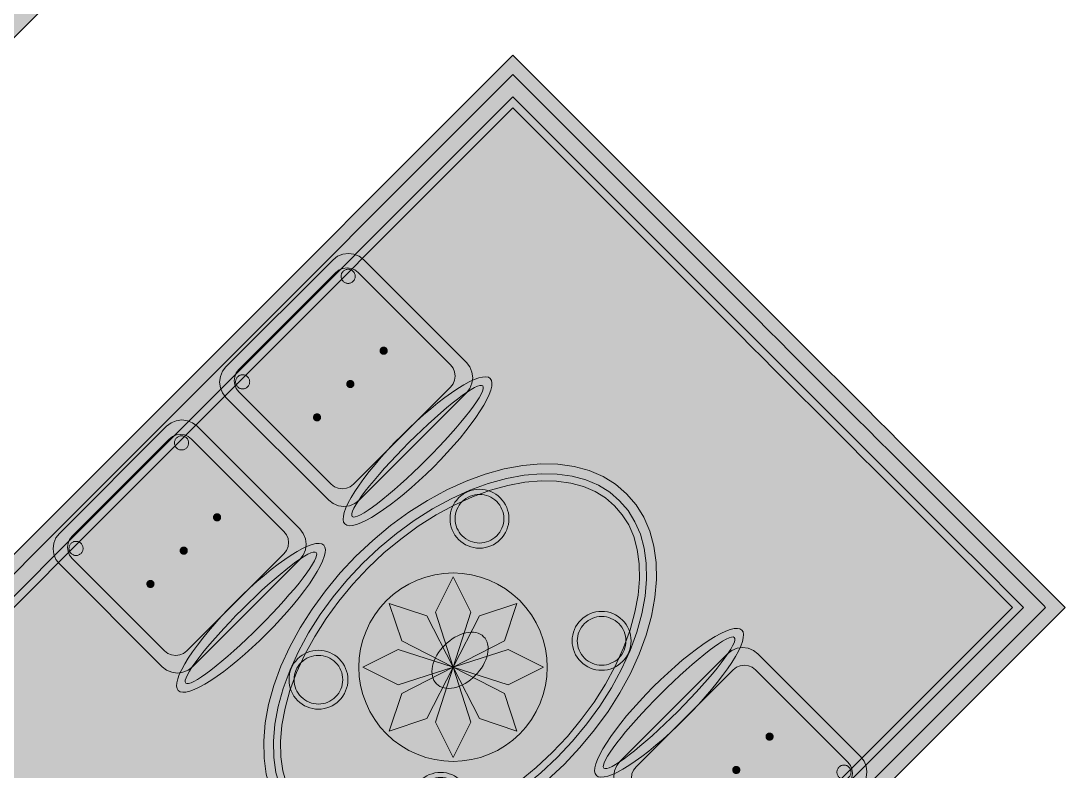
# Model space of a CAD drawing. Header units: metres. Extents: x 2172.2 to 2210.6, y 415.3 to 458.1.
# Drawn here: x 2186.73 to 2189.39, y 446.063 to 447.974 of the extents above; entities that cross this region are included whole.
import ezdxf

# ---------------------------------------------------------------- set-up
doc = ezdxf.new("R2010")
doc.units = ezdxf.units.M
for name, color, linetype, lineweight in [('NC_N1_CHAIRS', 7, 'CONTINUOUS', 13), ('NC_N1_FLOOR_DECOR', 32, 'CONTINUOUS', 13), ('NC_N1_TABLES', 7, 'CONTINUOUS', 13)]:
    doc.layers.add(name, color=color, linetype=linetype, lineweight=lineweight)

# ---------------------------------------------------------------- blocks, each defined once
blk = doc.blocks.new('NC_N1_MIXED_FLOOR_BAY_03')
at = {"true_color": 0xeff0ee}
h = blk.add_hatch(color=256, dxfattribs=at)
h.dxf.hatch_style = 1
h.paths.add_polyline_path([(-1.9953, 13.8657), (-1.9868, 13.8572), (-1.9573, 13.8277), (-1.9489, 13.8192), (-1.8842, 13.7545), (-1.8398, 13.7102), (-1.8272, 13.6976), (-1.7829, 13.6533), (-1.631, 13.5014), (-1.5866, 13.457), (-1.574, 13.4444), (-1.5297, 13.4001), (-1.3778, 13.2482), (-1.3335, 13.2039), (-1.3209, 13.1913), (-1.2765, 13.1469), (-1.1246, 12.995), (-1.0803, 12.9507), (-1.0677, 12.9381), (-1.0234, 12.8938), (-0.8715, 12.7419), (-0.8271, 12.6975), (-0.8145, 12.6849), (-0.7702, 12.6406), (-0.6774, 12.5478), (-0.6689, 12.5393), (-0.6394, 12.5098), (-0.631, 12.5013), (-0.6099, 12.4802), (-2.3211, 10.769), (-3.7276, 12.1756), (-2.0164, 13.8868)])
at = {"color": 0, "linetype": 'CONTINUOUS', "lineweight": -2, "true_color": 0xa5b2b8}
blk.add_lwpolyline([(-3.7276, 12.1756), (-2.0164, 13.8868), (-1.9953, 13.8657), (-1.9868, 13.8572), (-1.9573, 13.8277), (-1.9489, 13.8192), (-1.8842, 13.7545), (-1.8398, 13.7102), (-1.8272, 13.6976), (-1.7829, 13.6533), (-1.631, 13.5014), (-1.5866, 13.457), (-1.574, 13.4444), (-1.5297, 13.4001), (-1.3778, 13.2482), (-1.3335, 13.2039), (-1.3209, 13.1913), (-1.2765, 13.1469), (-1.1246, 12.995), (-1.0803, 12.9507), (-1.0677, 12.9381), (-1.0234, 12.8938), (-0.8715, 12.7419), (-0.8271, 12.6975), (-0.8145, 12.6849), (-0.7702, 12.6406), (-0.6774, 12.5478), (-0.6689, 12.5393), (-0.6394, 12.5098), (-0.631, 12.5013), (-0.6099, 12.4802), (-2.3211, 10.769)], dxfattribs=at)
at = {"color": 0, "linetype": 'CONTINUOUS', "lineweight": -2, "true_color": 0xa38246}
blk.add_lwpolyline([(-3.6781, 12.1756), (-2.0164, 13.8373), (-2.0116, 13.8325), (-1.982, 13.8029), (-1.9736, 13.7945), (-1.6557, 13.4766), (-1.6114, 13.4323), (-1.5988, 13.4197), (-1.5545, 13.3754), (-1.4026, 13.2235), (-1.3582, 13.1791), (-1.3456, 13.1665), (-1.3013, 13.1222), (-1.1494, 12.9703), (-1.1051, 12.9259), (-1.0925, 12.9133), (-1.0481, 12.869), (-0.8962, 12.7171), (-0.8519, 12.6728), (-0.795, 12.6158), (-0.7021, 12.523), (-0.6937, 12.5146), (-0.6641, 12.485), (-0.6594, 12.4802), (-2.3211, 10.8185)], dxfattribs=at)
at = {"color": 0, "linetype": 'CONTINUOUS', "lineweight": -2, "true_color": 0x778fa0}
for points in [[(-2.0164, 13.7807), (-2.0103, 13.7746), (-2.0019, 13.7662), (-1.684, 13.4483), (-1.6397, 13.404), (-1.6271, 13.3914), (-1.5827, 13.3471), (-1.4308, 13.1952), (-1.3865, 13.1508), (-1.3739, 13.1382), (-1.3296, 13.0939), (-1.1777, 12.942), (-1.1333, 12.8977), (-1.1207, 12.8851), (-1.0764, 12.8407), (-0.9245, 12.6888), (-0.8802, 12.6445), (-0.8232, 12.5876), (-0.7304, 12.4947), (-0.722, 12.4863), (-0.7159, 12.4802), (-2.3211, 10.8751), (-3.6215, 12.1756)], [(-2.1687, 12.3279), (-2.2137, 12.4679), (-2.1687, 12.5579), (-2.1237, 12.4679)], [(-2.1687, 12.3279), (-2.2995, 12.3951), (-2.3313, 12.4905), (-2.2359, 12.4587)], [(-2.1687, 12.3279), (-2.1015, 12.4587), (-2.0061, 12.4905), (-2.0379, 12.3951)], [(-2.1687, 12.3279), (-2.3087, 12.2829), (-2.3987, 12.3279), (-2.3087, 12.3729)], [(-2.1687, 12.3279), (-2.0287, 12.3729), (-1.9387, 12.3279), (-2.0287, 12.2829)], [(-2.1687, 12.3279), (-2.2359, 12.1971), (-2.3313, 12.1653), (-2.2995, 12.2607)], [(-2.1687, 12.3279), (-2.1237, 12.1879), (-2.1687, 12.0979), (-2.2137, 12.1879)], [(-2.1687, 12.3279), (-2.0379, 12.2607), (-2.0061, 12.1653), (-2.1015, 12.1971)]]:
    blk.add_lwpolyline(points, close=True, dxfattribs=at)
at = {"color": 0, "linetype": 'CONTINUOUS', "lineweight": -2, "true_color": 0xa38246}
for points in [[(-2.0164, 13.7524), (-2.016, 13.7521), (-1.6982, 13.4342), (-1.6538, 13.3899), (-1.6412, 13.3773), (-1.5969, 13.3329), (-1.445, 13.181), (-1.4007, 13.1367), (-1.3881, 13.1241), (-1.3437, 13.0798), (-1.1918, 12.9279), (-1.1475, 12.8835), (-1.1349, 12.8709), (-1.0905, 12.8266), (-0.9386, 12.6747), (-0.8943, 12.6303), (-0.8374, 12.5734), (-0.7445, 12.4806), (-0.7442, 12.4802), (-2.3211, 10.9034), (-3.5932, 12.1756)], [(-1.9287, 12.3279), (-1.9299, 12.3044), (-1.9333, 12.2811), (-1.939, 12.2582), (-1.947, 12.2361), (-1.9571, 12.2148), (-1.9692, 12.1946), (-1.9832, 12.1756), (-1.999, 12.1582), (-2.0165, 12.1424), (-2.0354, 12.1283), (-2.0556, 12.1162), (-2.0769, 12.1062), (-2.099, 12.0982), (-2.1219, 12.0925), (-2.1452, 12.0891), (-2.1687, 12.0879), (-2.1922, 12.0891), (-2.2155, 12.0925), (-2.2384, 12.0982), (-2.2606, 12.1062), (-2.2818, 12.1162), (-2.302, 12.1283), (-2.321, 12.1424), (-2.3384, 12.1582), (-2.3542, 12.1756), (-2.3683, 12.1946), (-2.3804, 12.2148), (-2.3904, 12.2361), (-2.3984, 12.2582), (-2.4041, 12.2811), (-2.4076, 12.3044), (-2.4087, 12.3279), (-2.4076, 12.3514), (-2.4041, 12.3747), (-2.3984, 12.3976), (-2.3904, 12.4197), (-2.3804, 12.441), (-2.3683, 12.4612), (-2.3542, 12.4802), (-2.3384, 12.4976), (-2.321, 12.5134), (-2.302, 12.5275), (-2.2818, 12.5396), (-2.2606, 12.5496), (-2.2384, 12.5576), (-2.2155, 12.5633), (-2.1922, 12.5667), (-2.1687, 12.5679), (-2.1452, 12.5667), (-2.1219, 12.5633), (-2.099, 12.5576), (-2.0769, 12.5496), (-2.0556, 12.5396), (-2.0354, 12.5275), (-2.0165, 12.5134), (-1.999, 12.4976), (-1.9832, 12.4802), (-1.9692, 12.4612), (-1.9571, 12.441), (-1.947, 12.4197), (-1.939, 12.3976), (-1.9333, 12.3747), (-1.9299, 12.3514)]]:
    blk.add_lwpolyline(points, close=True, dxfattribs=at)
blk = doc.blocks.new('NC_N1_MIXED_FLOOR_BAY_05')
at = {"true_color": 0xeff0ee}
h = blk.add_hatch(color=256, dxfattribs=at)
h.dxf.hatch_style = 1
h.paths.add_polyline_path([(-4.0811, 15.9515), (-4.06, 15.9304), (-4.0516, 15.922), (-4.022, 15.8924), (-4.0136, 15.884), (-3.9738, 15.8442), (-3.9298, 15.8002), (-3.8668, 15.7372), (-3.8228, 15.6932), (-3.7206, 15.591), (-3.6766, 15.547), (-3.6136, 15.484), (-3.5696, 15.44), (-3.4674, 15.3378), (-3.4234, 15.2938), (-3.3604, 15.2308), (-3.3164, 15.1868), (-3.2143, 15.0847), (-3.1703, 15.0406), (-3.1073, 14.9776), (-3.0633, 14.9336), (-2.9611, 14.8315), (-2.9171, 14.7875), (-2.8541, 14.7245), (-2.8101, 14.6805), (-2.7421, 14.6125), (-2.7337, 14.6041), (-2.7041, 14.5745), (-2.6957, 14.5661), (-2.6746, 14.545), (-4.5979, 12.6217), (-6.0044, 14.0282)])
at = {"color": 0, "linetype": 'CONTINUOUS', "lineweight": -2, "true_color": 0xa5b2b8}
blk.add_lwpolyline([(-2.6746, 14.545), (-4.5979, 12.6217)], dxfattribs=at)
blk = doc.blocks.new('NC_N1_DINING_2')
at = {"true_color": 0xf6f5ef}
h = blk.add_hatch(color=256, dxfattribs=at)
h.dxf.hatch_style = 1
h.paths.add_polyline_path([(0.6, 0), (0.5971, 0.0368), (0.5885, 0.0732), (0.5742, 0.1089), (0.5543, 0.1435), (0.5292, 0.1768), (0.4989, 0.2083), (0.4638, 0.2379), (0.4243, 0.2652), (0.3806, 0.2899), (0.3333, 0.3118), (0.2828, 0.3307), (0.2296, 0.3465), (0.1742, 0.3589), (0.1171, 0.3678), (0.0588, 0.3732), (0, 0.375), (-0.0588, 0.3732), (-0.1171, 0.3678), (-0.1742, 0.3589), (-0.2296, 0.3465), (-0.2828, 0.3307), (-0.3333, 0.3118), (-0.3806, 0.2899), (-0.4243, 0.2652), (-0.4638, 0.2379), (-0.4989, 0.2083), (-0.5292, 0.1768), (-0.5543, 0.1435), (-0.5742, 0.1089), (-0.5885, 0.0732), (-0.5971, 0.0368), (-0.6, 0), (-0.5971, -0.0368), (-0.5885, -0.0732), (-0.5742, -0.1089), (-0.5543, -0.1435), (-0.5292, -0.1768), (-0.4989, -0.2083), (-0.4638, -0.2379), (-0.4243, -0.2652), (-0.3806, -0.2899), (-0.3333, -0.3118), (-0.2828, -0.3307), (-0.2296, -0.3465), (-0.1742, -0.3589), (-0.1171, -0.3678), (-0.0588, -0.3732), (0, -0.375), (0.0588, -0.3732), (0.1171, -0.3678), (0.1742, -0.3589), (0.2296, -0.3465), (0.2828, -0.3307), (0.3333, -0.3118), (0.3806, -0.2899), (0.4243, -0.2652), (0.4638, -0.2379), (0.4989, -0.2083), (0.5292, -0.1768), (0.5543, -0.1435), (0.5742, -0.1089), (0.5885, -0.0732), (0.5971, -0.0368)])
at = {"color": 0, "linetype": 'CONTINUOUS', "lineweight": -2, "true_color": 0x2d3540}
blk.add_lwpolyline([(0.6, 0), (0.5971, 0.0368), (0.5885, 0.0732), (0.5742, 0.1089), (0.5543, 0.1435), (0.5292, 0.1768), (0.4989, 0.2083), (0.4638, 0.2379), (0.4243, 0.2652), (0.3806, 0.2899), (0.3333, 0.3118), (0.2828, 0.3307), (0.2296, 0.3465), (0.1742, 0.3589), (0.1171, 0.3678), (0.0588, 0.3732), (0, 0.375), (-0.0588, 0.3732), (-0.1171, 0.3678), (-0.1742, 0.3589), (-0.2296, 0.3465), (-0.2828, 0.3307), (-0.3333, 0.3118), (-0.3806, 0.2899), (-0.4243, 0.2652), (-0.4638, 0.2379), (-0.4989, 0.2083), (-0.5292, 0.1768), (-0.5543, 0.1435), (-0.5742, 0.1089), (-0.5885, 0.0732), (-0.5971, 0.0368), (-0.6, 0), (-0.5971, -0.0368), (-0.5885, -0.0732), (-0.5742, -0.1089), (-0.5543, -0.1435), (-0.5292, -0.1768), (-0.4989, -0.2083), (-0.4638, -0.2379), (-0.4243, -0.2652), (-0.3806, -0.2899), (-0.3333, -0.3118), (-0.2828, -0.3307), (-0.2296, -0.3465), (-0.1742, -0.3589), (-0.1171, -0.3678), (-0.0588, -0.3732), (0, -0.375), (0.0588, -0.3732), (0.1171, -0.3678), (0.1742, -0.3589), (0.2296, -0.3465), (0.2828, -0.3307), (0.3333, -0.3118), (0.3806, -0.2899), (0.4243, -0.2652), (0.4638, -0.2379), (0.4989, -0.2083), (0.5292, -0.1768), (0.5543, -0.1435), (0.5742, -0.1089), (0.5885, -0.0732), (0.5971, -0.0368)], close=True, dxfattribs=at)
at = {"color": 0, "linetype": 'CONTINUOUS', "lineweight": -2, "true_color": 0xa38246}
for points in [[(0.5749, 0), (0.5723, -0.0329), (0.5646, -0.0656), (0.5516, -0.0979), (0.5334, -0.1297), (0.5101, -0.1605), (0.4818, -0.1901), (0.4486, -0.218), (0.411, -0.244), (0.3692, -0.2676), (0.3237, -0.2887), (0.2749, -0.307), (0.2233, -0.3222), (0.1695, -0.3343), (0.114, -0.343), (0.0573, -0.3482), (0, -0.35), (-0.0573, -0.3482), (-0.114, -0.343), (-0.1695, -0.3343), (-0.2233, -0.3222), (-0.2749, -0.307), (-0.3237, -0.2887), (-0.3692, -0.2676), (-0.411, -0.244), (-0.4486, -0.218), (-0.4818, -0.1901), (-0.5101, -0.1605), (-0.5334, -0.1297), (-0.5516, -0.0979), (-0.5646, -0.0656), (-0.5723, -0.0329), (-0.5749, 0), (-0.5723, 0.0329), (-0.5646, 0.0656), (-0.5516, 0.0979), (-0.5334, 0.1297), (-0.5101, 0.1605), (-0.4818, 0.1901), (-0.4486, 0.218), (-0.411, 0.244), (-0.3692, 0.2676), (-0.3237, 0.2887), (-0.2749, 0.307), (-0.2233, 0.3222), (-0.1695, 0.3343), (-0.114, 0.343), (-0.0573, 0.3482), (0, 0.35), (0.0573, 0.3482), (0.114, 0.343), (0.1695, 0.3343), (0.2233, 0.3222), (0.2749, 0.307), (0.3237, 0.2887), (0.3692, 0.2676), (0.411, 0.244), (0.4486, 0.218), (0.4818, 0.1901), (0.5101, 0.1605), (0.5334, 0.1297), (0.5516, 0.0979), (0.5646, 0.0656), (0.5723, 0.0329)], [(0.5569, 0), (0.5545, -0.0301), (0.5474, -0.0601), (0.5354, -0.0901), (0.5184, -0.1198), (0.4964, -0.1488), (0.4694, -0.1769), (0.4377, -0.2037), (0.4014, -0.2287), (0.361, -0.2516), (0.3167, -0.2721), (0.2692, -0.2899), (0.2188, -0.3048), (0.1661, -0.3166), (0.1117, -0.3251), (0.0562, -0.3303), (0, -0.332), (-0.0562, -0.3303), (-0.1117, -0.3251), (-0.1661, -0.3166), (-0.2188, -0.3048), (-0.2692, -0.2899), (-0.3167, -0.2721), (-0.361, -0.2516), (-0.4014, -0.2287), (-0.4377, -0.2037), (-0.4694, -0.1769), (-0.4964, -0.1488), (-0.5184, -0.1198), (-0.5354, -0.0901), (-0.5474, -0.0601), (-0.5545, -0.0301), (-0.5569, 0), (-0.5545, 0.0301), (-0.5474, 0.0601), (-0.5354, 0.0901), (-0.5184, 0.1198), (-0.4964, 0.1488), (-0.4694, 0.1769), (-0.4377, 0.2037), (-0.4014, 0.2287), (-0.361, 0.2516), (-0.3167, 0.2721), (-0.2692, 0.2899), (-0.2188, 0.3048), (-0.1661, 0.3166), (-0.1117, 0.3251), (-0.0562, 0.3303), (0, 0.332), (0.0562, 0.3303), (0.1117, 0.3251), (0.1661, 0.3166), (0.2188, 0.3048), (0.2692, 0.2899), (0.3167, 0.2721), (0.361, 0.2516), (0.4014, 0.2287), (0.4377, 0.2037), (0.4694, 0.1769), (0.4964, 0.1488), (0.5184, 0.1198), (0.5354, 0.0901), (0.5474, 0.0601), (0.5545, 0.0301)], [(-0.228, 0.22), (-0.2283, 0.2139), (-0.2292, 0.2079), (-0.2307, 0.202), (-0.2327, 0.1963), (-0.2353, 0.1908), (-0.2384, 0.1856), (-0.2421, 0.1807), (-0.2462, 0.1762), (-0.2507, 0.1721), (-0.2556, 0.1684), (-0.2608, 0.1653), (-0.2663, 0.1627), (-0.272, 0.1607), (-0.2779, 0.1592), (-0.2839, 0.1583), (-0.29, 0.158), (-0.2961, 0.1583), (-0.3021, 0.1592), (-0.308, 0.1607), (-0.3137, 0.1627), (-0.3192, 0.1653), (-0.3244, 0.1684), (-0.3293, 0.1721), (-0.3338, 0.1762), (-0.3379, 0.1807), (-0.3416, 0.1856), (-0.3447, 0.1908), (-0.3473, 0.1963), (-0.3493, 0.202), (-0.3508, 0.2079), (-0.3517, 0.2139), (-0.352, 0.22), (-0.3517, 0.2261), (-0.3508, 0.2321), (-0.3493, 0.238), (-0.3473, 0.2437), (-0.3447, 0.2492), (-0.3416, 0.2544), (-0.3379, 0.2593), (-0.3338, 0.2638), (-0.3293, 0.2679), (-0.3244, 0.2716), (-0.3192, 0.2747), (-0.3137, 0.2773), (-0.308, 0.2793), (-0.3021, 0.2808), (-0.2961, 0.2817), (-0.29, 0.282), (-0.2839, 0.2817), (-0.2779, 0.2808), (-0.272, 0.2793), (-0.2663, 0.2773), (-0.2608, 0.2747), (-0.2556, 0.2716), (-0.2507, 0.2679), (-0.2462, 0.2638), (-0.2421, 0.2593), (-0.2384, 0.2544), (-0.2353, 0.2492), (-0.2327, 0.2437), (-0.2307, 0.238), (-0.2292, 0.2321), (-0.2283, 0.2261)], [(0.352, 0.22), (0.3517, 0.2139), (0.3508, 0.2079), (0.3493, 0.202), (0.3473, 0.1963), (0.3447, 0.1908), (0.3416, 0.1856), (0.3379, 0.1807), (0.3338, 0.1762), (0.3293, 0.1721), (0.3244, 0.1684), (0.3192, 0.1653), (0.3137, 0.1627), (0.308, 0.1607), (0.3021, 0.1592), (0.2961, 0.1583), (0.29, 0.158), (0.2839, 0.1583), (0.2779, 0.1592), (0.272, 0.1607), (0.2663, 0.1627), (0.2608, 0.1653), (0.2556, 0.1684), (0.2507, 0.1721), (0.2462, 0.1762), (0.2421, 0.1807), (0.2384, 0.1856), (0.2353, 0.1908), (0.2327, 0.1963), (0.2307, 0.202), (0.2292, 0.2079), (0.2283, 0.2139), (0.228, 0.22), (0.2283, 0.2261), (0.2292, 0.2321), (0.2307, 0.238), (0.2327, 0.2437), (0.2353, 0.2492), (0.2384, 0.2544), (0.2421, 0.2593), (0.2462, 0.2638), (0.2507, 0.2679), (0.2556, 0.2716), (0.2608, 0.2747), (0.2663, 0.2773), (0.272, 0.2793), (0.2779, 0.2808), (0.2839, 0.2817), (0.29, 0.282), (0.2961, 0.2817), (0.3021, 0.2808), (0.308, 0.2793), (0.3137, 0.2773), (0.3192, 0.2747), (0.3244, 0.2716), (0.3293, 0.2679), (0.3338, 0.2638), (0.3379, 0.2593), (0.3416, 0.2544), (0.3447, 0.2492), (0.3473, 0.2437), (0.3493, 0.238), (0.3508, 0.2321), (0.3517, 0.2261)], [(0.085, 0), (0.0846, 0.0054), (0.0834, 0.0107), (0.0813, 0.016), (0.0785, 0.021), (0.075, 0.0259), (0.0707, 0.0306), (0.0657, 0.0349), (0.0601, 0.0389), (0.0539, 0.0425), (0.0472, 0.0457), (0.0401, 0.0485), (0.0325, 0.0508), (0.0247, 0.0526), (0.0166, 0.0539), (0.0083, 0.0547), (0, 0.055), (-0.0083, 0.0547), (-0.0166, 0.0539), (-0.0247, 0.0526), (-0.0325, 0.0508), (-0.0401, 0.0485), (-0.0472, 0.0457), (-0.0539, 0.0425), (-0.0601, 0.0389), (-0.0657, 0.0349), (-0.0707, 0.0306), (-0.075, 0.0259), (-0.0785, 0.021), (-0.0813, 0.016), (-0.0834, 0.0107), (-0.0846, 0.0054), (-0.085, 0), (-0.0846, -0.0054), (-0.0834, -0.0107), (-0.0813, -0.016), (-0.0785, -0.021), (-0.075, -0.0259), (-0.0707, -0.0306), (-0.0657, -0.0349), (-0.0601, -0.0389), (-0.0539, -0.0425), (-0.0472, -0.0457), (-0.0401, -0.0485), (-0.0325, -0.0508), (-0.0247, -0.0526), (-0.0166, -0.0539), (-0.0083, -0.0547), (0, -0.055), (0.0083, -0.0547), (0.0166, -0.0539), (0.0247, -0.0526), (0.0325, -0.0508), (0.0401, -0.0485), (0.0472, -0.0457), (0.0539, -0.0425), (0.0601, -0.0389), (0.0657, -0.0349), (0.0707, -0.0306), (0.075, -0.0259), (0.0785, -0.021), (0.0813, -0.016), (0.0834, -0.0107), (0.0846, -0.0054)], [(-0.228, -0.22), (-0.2283, -0.2261), (-0.2292, -0.2321), (-0.2307, -0.238), (-0.2327, -0.2437), (-0.2353, -0.2492), (-0.2384, -0.2544), (-0.2421, -0.2593), (-0.2462, -0.2638), (-0.2507, -0.2679), (-0.2556, -0.2716), (-0.2608, -0.2747), (-0.2663, -0.2773), (-0.272, -0.2793), (-0.2779, -0.2808), (-0.2839, -0.2817), (-0.29, -0.282), (-0.2961, -0.2817), (-0.3021, -0.2808), (-0.308, -0.2793), (-0.3137, -0.2773), (-0.3192, -0.2747), (-0.3244, -0.2716), (-0.3293, -0.2679), (-0.3338, -0.2638), (-0.3379, -0.2593), (-0.3416, -0.2544), (-0.3447, -0.2492), (-0.3473, -0.2437), (-0.3493, -0.238), (-0.3508, -0.2321), (-0.3517, -0.2261), (-0.352, -0.22), (-0.3517, -0.2139), (-0.3508, -0.2079), (-0.3493, -0.202), (-0.3473, -0.1963), (-0.3447, -0.1908), (-0.3416, -0.1856), (-0.3379, -0.1807), (-0.3338, -0.1762), (-0.3293, -0.1721), (-0.3244, -0.1684), (-0.3192, -0.1653), (-0.3137, -0.1627), (-0.308, -0.1607), (-0.3021, -0.1592), (-0.2961, -0.1583), (-0.29, -0.158), (-0.2839, -0.1583), (-0.2779, -0.1592), (-0.272, -0.1607), (-0.2663, -0.1627), (-0.2608, -0.1653), (-0.2556, -0.1684), (-0.2507, -0.1721), (-0.2462, -0.1762), (-0.2421, -0.1807), (-0.2384, -0.1856), (-0.2353, -0.1908), (-0.2327, -0.1963), (-0.2307, -0.202), (-0.2292, -0.2079), (-0.2283, -0.2139)], [(0.352, -0.22), (0.3517, -0.2261), (0.3508, -0.2321), (0.3493, -0.238), (0.3473, -0.2437), (0.3447, -0.2492), (0.3416, -0.2544), (0.3379, -0.2593), (0.3338, -0.2638), (0.3293, -0.2679), (0.3244, -0.2716), (0.3192, -0.2747), (0.3137, -0.2773), (0.308, -0.2793), (0.3021, -0.2808), (0.2961, -0.2817), (0.29, -0.282), (0.2839, -0.2817), (0.2779, -0.2808), (0.272, -0.2793), (0.2663, -0.2773), (0.2608, -0.2747), (0.2556, -0.2716), (0.2507, -0.2679), (0.2462, -0.2638), (0.2421, -0.2593), (0.2384, -0.2544), (0.2353, -0.2492), (0.2327, -0.2437), (0.2307, -0.238), (0.2292, -0.2321), (0.2283, -0.2261), (0.228, -0.22), (0.2283, -0.2139), (0.2292, -0.2079), (0.2307, -0.202), (0.2327, -0.1963), (0.2353, -0.1908), (0.2384, -0.1856), (0.2421, -0.1807), (0.2462, -0.1762), (0.2507, -0.1721), (0.2556, -0.1684), (0.2608, -0.1653), (0.2663, -0.1627), (0.272, -0.1607), (0.2779, -0.1592), (0.2839, -0.1583), (0.29, -0.158), (0.2961, -0.1583), (0.3021, -0.1592), (0.308, -0.1607), (0.3137, -0.1627), (0.3192, -0.1653), (0.3244, -0.1684), (0.3293, -0.1721), (0.3338, -0.1762), (0.3379, -0.1807), (0.3416, -0.1856), (0.3447, -0.1908), (0.3473, -0.1963), (0.3493, -0.202), (0.3508, -0.2079), (0.3517, -0.2139)]]:
    blk.add_lwpolyline(points, close=True, dxfattribs=at)
at = {"color": 0, "linetype": 'CONTINUOUS', "lineweight": -2, "true_color": 0x89939a}
for points in [[(-0.215, 0.22), (-0.2154, 0.2126), (-0.2164, 0.2054), (-0.2182, 0.1982), (-0.2207, 0.1913), (-0.2239, 0.1846), (-0.2276, 0.1783), (-0.232, 0.1724), (-0.237, 0.167), (-0.2424, 0.162), (-0.2483, 0.1576), (-0.2546, 0.1539), (-0.2613, 0.1507), (-0.2682, 0.1482), (-0.2754, 0.1464), (-0.2826, 0.1454), (-0.29, 0.145), (-0.2974, 0.1454), (-0.3046, 0.1464), (-0.3118, 0.1482), (-0.3187, 0.1507), (-0.3254, 0.1539), (-0.3317, 0.1576), (-0.3376, 0.162), (-0.343, 0.167), (-0.348, 0.1724), (-0.3524, 0.1783), (-0.3561, 0.1846), (-0.3593, 0.1913), (-0.3618, 0.1982), (-0.3636, 0.2054), (-0.3646, 0.2126), (-0.365, 0.22), (-0.3646, 0.2274), (-0.3636, 0.2346), (-0.3618, 0.2418), (-0.3593, 0.2487), (-0.3561, 0.2554), (-0.3524, 0.2617), (-0.348, 0.2676), (-0.343, 0.273), (-0.3376, 0.278), (-0.3317, 0.2824), (-0.3254, 0.2861), (-0.3187, 0.2893), (-0.3118, 0.2918), (-0.3046, 0.2936), (-0.2974, 0.2946), (-0.29, 0.295), (-0.2826, 0.2946), (-0.2754, 0.2936), (-0.2682, 0.2918), (-0.2613, 0.2893), (-0.2546, 0.2861), (-0.2483, 0.2824), (-0.2424, 0.278), (-0.237, 0.273), (-0.232, 0.2676), (-0.2276, 0.2617), (-0.2239, 0.2554), (-0.2207, 0.2487), (-0.2182, 0.2418), (-0.2164, 0.2346), (-0.2154, 0.2274)], [(0.365, 0.22), (0.3646, 0.2126), (0.3636, 0.2054), (0.3618, 0.1982), (0.3593, 0.1913), (0.3561, 0.1846), (0.3524, 0.1783), (0.348, 0.1724), (0.343, 0.167), (0.3376, 0.162), (0.3317, 0.1576), (0.3254, 0.1539), (0.3187, 0.1507), (0.3118, 0.1482), (0.3046, 0.1464), (0.2974, 0.1454), (0.29, 0.145), (0.2826, 0.1454), (0.2754, 0.1464), (0.2682, 0.1482), (0.2613, 0.1507), (0.2546, 0.1539), (0.2483, 0.1576), (0.2424, 0.162), (0.237, 0.167), (0.232, 0.1724), (0.2276, 0.1783), (0.2239, 0.1846), (0.2207, 0.1913), (0.2182, 0.1982), (0.2164, 0.2054), (0.2154, 0.2126), (0.215, 0.22), (0.2154, 0.2274), (0.2164, 0.2346), (0.2182, 0.2418), (0.2207, 0.2487), (0.2239, 0.2554), (0.2276, 0.2617), (0.232, 0.2676), (0.237, 0.273), (0.2424, 0.278), (0.2483, 0.2824), (0.2546, 0.2861), (0.2613, 0.2893), (0.2682, 0.2918), (0.2754, 0.2936), (0.2826, 0.2946), (0.29, 0.295), (0.2974, 0.2946), (0.3046, 0.2936), (0.3118, 0.2918), (0.3187, 0.2893), (0.3254, 0.2861), (0.3317, 0.2824), (0.3376, 0.278), (0.343, 0.273), (0.348, 0.2676), (0.3524, 0.2617), (0.3561, 0.2554), (0.3593, 0.2487), (0.3618, 0.2418), (0.3636, 0.2346), (0.3646, 0.2274)], [(-0.215, -0.22), (-0.2154, -0.2274), (-0.2164, -0.2346), (-0.2182, -0.2418), (-0.2207, -0.2487), (-0.2239, -0.2554), (-0.2276, -0.2617), (-0.232, -0.2676), (-0.237, -0.273), (-0.2424, -0.278), (-0.2483, -0.2824), (-0.2546, -0.2861), (-0.2613, -0.2893), (-0.2682, -0.2918), (-0.2754, -0.2936), (-0.2826, -0.2946), (-0.29, -0.295), (-0.2974, -0.2946), (-0.3046, -0.2936), (-0.3118, -0.2918), (-0.3187, -0.2893), (-0.3254, -0.2861), (-0.3317, -0.2824), (-0.3376, -0.278), (-0.343, -0.273), (-0.348, -0.2676), (-0.3524, -0.2617), (-0.3561, -0.2554), (-0.3593, -0.2487), (-0.3618, -0.2418), (-0.3636, -0.2346), (-0.3646, -0.2274), (-0.365, -0.22), (-0.3646, -0.2126), (-0.3636, -0.2054), (-0.3618, -0.1982), (-0.3593, -0.1913), (-0.3561, -0.1846), (-0.3524, -0.1783), (-0.348, -0.1724), (-0.343, -0.167), (-0.3376, -0.162), (-0.3317, -0.1576), (-0.3254, -0.1539), (-0.3187, -0.1507), (-0.3118, -0.1482), (-0.3046, -0.1464), (-0.2974, -0.1454), (-0.29, -0.145), (-0.2826, -0.1454), (-0.2754, -0.1464), (-0.2682, -0.1482), (-0.2613, -0.1507), (-0.2546, -0.1539), (-0.2483, -0.1576), (-0.2424, -0.162), (-0.237, -0.167), (-0.232, -0.1724), (-0.2276, -0.1783), (-0.2239, -0.1846), (-0.2207, -0.1913), (-0.2182, -0.1982), (-0.2164, -0.2054), (-0.2154, -0.2126)], [(0.365, -0.22), (0.3646, -0.2274), (0.3636, -0.2346), (0.3618, -0.2418), (0.3593, -0.2487), (0.3561, -0.2554), (0.3524, -0.2617), (0.348, -0.2676), (0.343, -0.273), (0.3376, -0.278), (0.3317, -0.2824), (0.3254, -0.2861), (0.3187, -0.2893), (0.3118, -0.2918), (0.3046, -0.2936), (0.2974, -0.2946), (0.29, -0.295), (0.2826, -0.2946), (0.2754, -0.2936), (0.2682, -0.2918), (0.2613, -0.2893), (0.2546, -0.2861), (0.2483, -0.2824), (0.2424, -0.278), (0.237, -0.273), (0.232, -0.2676), (0.2276, -0.2617), (0.2239, -0.2554), (0.2207, -0.2487), (0.2182, -0.2418), (0.2164, -0.2346), (0.2154, -0.2274), (0.215, -0.22), (0.2154, -0.2126), (0.2164, -0.2054), (0.2182, -0.1982), (0.2207, -0.1913), (0.2239, -0.1846), (0.2276, -0.1783), (0.232, -0.1724), (0.237, -0.167), (0.2424, -0.162), (0.2483, -0.1576), (0.2546, -0.1539), (0.2613, -0.1507), (0.2682, -0.1482), (0.2754, -0.1464), (0.2826, -0.1454), (0.29, -0.145), (0.2974, -0.1454), (0.3046, -0.1464), (0.3118, -0.1482), (0.3187, -0.1507), (0.3254, -0.1539), (0.3317, -0.1576), (0.3376, -0.162), (0.343, -0.167), (0.348, -0.1724), (0.3524, -0.1783), (0.3561, -0.1846), (0.3593, -0.1913), (0.3618, -0.1982), (0.3636, -0.2054), (0.3646, -0.2126)]]:
    blk.add_lwpolyline(points, close=True, dxfattribs=at)
blk = doc.blocks.new('NC_N1_CHAIR_IVORY')
at = {"true_color": 0xf6f5ef}
h = blk.add_hatch(color=256, dxfattribs=at)
h.dxf.hatch_style = 1
h.paths.add_polyline_path([(0.262, 0.222), (0.2607, 0.2276), (0.257, 0.2331), (0.2507, 0.2385), (0.2421, 0.2438), (0.2311, 0.2489), (0.2178, 0.2537), (0.2025, 0.2582), (0.1853, 0.2623), (0.1662, 0.2661), (0.1456, 0.2694), (0.1235, 0.2723), (0.1003, 0.2747), (0.0761, 0.2765), (0.0511, 0.2779), (0.0257, 0.2787), (0, 0.279), (-0.0257, 0.2787), (-0.0511, 0.2779), (-0.0761, 0.2765), (-0.1003, 0.2747), (-0.1235, 0.2723), (-0.1456, 0.2694), (-0.1662, 0.2661), (-0.1853, 0.2623), (-0.2025, 0.2582), (-0.2178, 0.2537), (-0.2311, 0.2489), (-0.2421, 0.2438), (-0.2507, 0.2385), (-0.257, 0.2331), (-0.2607, 0.2276), (-0.262, 0.222), (-0.2607, 0.2164), (-0.257, 0.2109), (-0.2507, 0.2055), (-0.2421, 0.2002), (-0.2311, 0.1951), (-0.2178, 0.1903), (-0.2025, 0.1858), (-0.1853, 0.1817), (-0.1662, 0.1779), (-0.1456, 0.1746), (-0.1235, 0.1717), (-0.1003, 0.1693), (-0.0761, 0.1675), (-0.0511, 0.1661), (-0.0257, 0.1653), (0, 0.165), (0.0257, 0.1653), (0.0511, 0.1661), (0.0761, 0.1675), (0.1003, 0.1693), (0.1235, 0.1717), (0.1456, 0.1746), (0.1662, 0.1779), (0.1853, 0.1817), (0.2025, 0.1858), (0.2178, 0.1903), (0.2311, 0.1951), (0.2421, 0.2002), (0.2507, 0.2055), (0.257, 0.2109), (0.2607, 0.2164)])
at = {"true_color": 0xdbe4e9}
h = blk.add_hatch(color=256, dxfattribs=at)
h.dxf.hatch_style = 1
h.paths.add_polyline_path([(0.193, -0.275), (-0.193, -0.275), (-0.2072, -0.2731), (-0.2205, -0.2676), (-0.2319, -0.2589), (-0.2406, -0.2475), (-0.2461, -0.2342), (-0.248, -0.22), (-0.248, 0.15), (-0.2461, 0.1642), (-0.2406, 0.1775), (-0.2319, 0.1889), (-0.2205, 0.1976), (-0.2072, 0.2031), (-0.193, 0.205), (0.193, 0.205), (0.2072, 0.2031), (0.2205, 0.1976), (0.2319, 0.1889), (0.2406, 0.1775), (0.2461, 0.1642), (0.248, 0.15), (0.248, -0.22), (0.2461, -0.2342), (0.2406, -0.2475), (0.2319, -0.2589), (0.2205, -0.2676), (0.2072, -0.2731)])
at = {"true_color": 0xa38246}
h = blk.add_hatch(color=256, dxfattribs=at)
h.dxf.hatch_style = 1
h.paths.add_polyline_path([(-0.111, -0.02), (-0.111, -0.0209), (-0.1112, -0.0218), (-0.1114, -0.0226), (-0.1117, -0.0234), (-0.1121, -0.0242), (-0.1125, -0.025), (-0.113, -0.0257), (-0.1136, -0.0264), (-0.1143, -0.027), (-0.115, -0.0275), (-0.1158, -0.0279), (-0.1166, -0.0283), (-0.1174, -0.0286), (-0.1182, -0.0288), (-0.1191, -0.029), (-0.12, -0.029), (-0.1209, -0.029), (-0.1218, -0.0288), (-0.1226, -0.0286), (-0.1234, -0.0283), (-0.1242, -0.0279), (-0.125, -0.0275), (-0.1257, -0.027), (-0.1264, -0.0264), (-0.127, -0.0257), (-0.1275, -0.025), (-0.1279, -0.0242), (-0.1283, -0.0234), (-0.1286, -0.0226), (-0.1288, -0.0218), (-0.129, -0.0209), (-0.129, -0.02), (-0.129, -0.0191), (-0.1288, -0.0182), (-0.1286, -0.0174), (-0.1283, -0.0166), (-0.1279, -0.0158), (-0.1275, -0.015), (-0.127, -0.0143), (-0.1264, -0.0136), (-0.1257, -0.013), (-0.125, -0.0125), (-0.1242, -0.0121), (-0.1234, -0.0117), (-0.1226, -0.0114), (-0.1218, -0.0112), (-0.1209, -0.011), (-0.12, -0.011), (-0.1191, -0.011), (-0.1182, -0.0112), (-0.1174, -0.0114), (-0.1166, -0.0117), (-0.1158, -0.0121), (-0.115, -0.0125), (-0.1143, -0.013), (-0.1136, -0.0136), (-0.113, -0.0143), (-0.1125, -0.015), (-0.1121, -0.0158), (-0.1117, -0.0166), (-0.1114, -0.0174), (-0.1112, -0.0182), (-0.111, -0.0191)])
h = blk.add_hatch(color=256, dxfattribs=at)
h.dxf.hatch_style = 1
h.paths.add_polyline_path([(0.009, -0.02), (0.009, -0.0209), (0.0088, -0.0218), (0.0086, -0.0226), (0.0083, -0.0234), (0.0079, -0.0242), (0.0075, -0.025), (0.007, -0.0257), (0.0064, -0.0264), (0.0057, -0.027), (0.005, -0.0275), (0.0042, -0.0279), (0.0034, -0.0283), (0.0026, -0.0286), (0.0018, -0.0288), (0.0009, -0.029), (0, -0.029), (-0.0009, -0.029), (-0.0018, -0.0288), (-0.0026, -0.0286), (-0.0034, -0.0283), (-0.0042, -0.0279), (-0.005, -0.0275), (-0.0057, -0.027), (-0.0064, -0.0264), (-0.007, -0.0257), (-0.0075, -0.025), (-0.0079, -0.0242), (-0.0083, -0.0234), (-0.0086, -0.0226), (-0.0088, -0.0218), (-0.009, -0.0209), (-0.009, -0.02), (-0.009, -0.0191), (-0.0088, -0.0182), (-0.0086, -0.0174), (-0.0083, -0.0166), (-0.0079, -0.0158), (-0.0075, -0.015), (-0.007, -0.0143), (-0.0064, -0.0136), (-0.0057, -0.013), (-0.005, -0.0125), (-0.0042, -0.0121), (-0.0034, -0.0117), (-0.0026, -0.0114), (-0.0018, -0.0112), (-0.0009, -0.011), (0, -0.011), (0.0009, -0.011), (0.0018, -0.0112), (0.0026, -0.0114), (0.0034, -0.0117), (0.0042, -0.0121), (0.005, -0.0125), (0.0057, -0.013), (0.0064, -0.0136), (0.007, -0.0143), (0.0075, -0.015), (0.0079, -0.0158), (0.0083, -0.0166), (0.0086, -0.0174), (0.0088, -0.0182), (0.009, -0.0191)])
h = blk.add_hatch(color=256, dxfattribs=at)
h.dxf.hatch_style = 1
h.paths.add_polyline_path([(0.129, -0.02), (0.129, -0.0209), (0.1288, -0.0218), (0.1286, -0.0226), (0.1283, -0.0234), (0.1279, -0.0242), (0.1275, -0.025), (0.127, -0.0257), (0.1264, -0.0264), (0.1257, -0.027), (0.125, -0.0275), (0.1242, -0.0279), (0.1234, -0.0283), (0.1226, -0.0286), (0.1218, -0.0288), (0.1209, -0.029), (0.12, -0.029), (0.1191, -0.029), (0.1182, -0.0288), (0.1174, -0.0286), (0.1166, -0.0283), (0.1158, -0.0279), (0.115, -0.0275), (0.1143, -0.027), (0.1136, -0.0264), (0.113, -0.0257), (0.1125, -0.025), (0.1121, -0.0242), (0.1117, -0.0234), (0.1114, -0.0226), (0.1112, -0.0218), (0.111, -0.0209), (0.111, -0.02), (0.111, -0.0191), (0.1112, -0.0182), (0.1114, -0.0174), (0.1117, -0.0166), (0.1121, -0.0158), (0.1125, -0.015), (0.113, -0.0143), (0.1136, -0.0136), (0.1143, -0.013), (0.115, -0.0125), (0.1158, -0.0121), (0.1166, -0.0117), (0.1174, -0.0114), (0.1182, -0.0112), (0.1191, -0.011), (0.12, -0.011), (0.1209, -0.011), (0.1218, -0.0112), (0.1226, -0.0114), (0.1234, -0.0117), (0.1242, -0.0121), (0.125, -0.0125), (0.1257, -0.013), (0.1264, -0.0136), (0.127, -0.0143), (0.1275, -0.015), (0.1279, -0.0158), (0.1283, -0.0166), (0.1286, -0.0174), (0.1288, -0.0182), (0.129, -0.0191)])
h = blk.add_hatch(color=256, dxfattribs=at)
h.dxf.hatch_style = 1
h.paths.add_polyline_path([(-0.172, -0.218), (-0.1721, -0.2198), (-0.1723, -0.2215), (-0.1728, -0.2232), (-0.1734, -0.2249), (-0.1741, -0.2265), (-0.175, -0.228), (-0.1761, -0.2294), (-0.1773, -0.2307), (-0.1786, -0.2319), (-0.18, -0.233), (-0.1815, -0.2339), (-0.1831, -0.2346), (-0.1848, -0.2352), (-0.1865, -0.2357), (-0.1882, -0.2359), (-0.19, -0.236), (-0.1918, -0.2359), (-0.1935, -0.2357), (-0.1952, -0.2352), (-0.1969, -0.2346), (-0.1985, -0.2339), (-0.2, -0.233), (-0.2014, -0.2319), (-0.2027, -0.2307), (-0.2039, -0.2294), (-0.205, -0.228), (-0.2059, -0.2265), (-0.2066, -0.2249), (-0.2072, -0.2232), (-0.2077, -0.2215), (-0.2079, -0.2198), (-0.208, -0.218), (-0.2079, -0.2162), (-0.2077, -0.2145), (-0.2072, -0.2128), (-0.2066, -0.2111), (-0.2059, -0.2095), (-0.205, -0.208), (-0.2039, -0.2066), (-0.2027, -0.2053), (-0.2014, -0.2041), (-0.2, -0.203), (-0.1985, -0.2021), (-0.1969, -0.2014), (-0.1952, -0.2008), (-0.1935, -0.2003), (-0.1918, -0.2001), (-0.19, -0.2), (-0.1882, -0.2001), (-0.1865, -0.2003), (-0.1848, -0.2008), (-0.1831, -0.2014), (-0.1815, -0.2021), (-0.18, -0.203), (-0.1786, -0.2041), (-0.1773, -0.2053), (-0.1761, -0.2066), (-0.175, -0.208), (-0.1741, -0.2095), (-0.1734, -0.2111), (-0.1728, -0.2128), (-0.1723, -0.2145), (-0.1721, -0.2162)])
h = blk.add_hatch(color=256, dxfattribs=at)
h.dxf.hatch_style = 1
h.paths.add_polyline_path([(0.208, -0.218), (0.2079, -0.2198), (0.2077, -0.2215), (0.2072, -0.2232), (0.2066, -0.2249), (0.2059, -0.2265), (0.205, -0.228), (0.2039, -0.2294), (0.2027, -0.2307), (0.2014, -0.2319), (0.2, -0.233), (0.1985, -0.2339), (0.1969, -0.2346), (0.1952, -0.2352), (0.1935, -0.2357), (0.1918, -0.2359), (0.19, -0.236), (0.1882, -0.2359), (0.1865, -0.2357), (0.1848, -0.2352), (0.1831, -0.2346), (0.1815, -0.2339), (0.18, -0.233), (0.1786, -0.2319), (0.1773, -0.2307), (0.1761, -0.2294), (0.175, -0.228), (0.1741, -0.2265), (0.1734, -0.2249), (0.1728, -0.2232), (0.1723, -0.2215), (0.1721, -0.2198), (0.172, -0.218), (0.1721, -0.2162), (0.1723, -0.2145), (0.1728, -0.2128), (0.1734, -0.2111), (0.1741, -0.2095), (0.175, -0.208), (0.1761, -0.2066), (0.1773, -0.2053), (0.1786, -0.2041), (0.18, -0.203), (0.1815, -0.2021), (0.1831, -0.2014), (0.1848, -0.2008), (0.1865, -0.2003), (0.1882, -0.2001), (0.19, -0.2), (0.1918, -0.2001), (0.1935, -0.2003), (0.1952, -0.2008), (0.1969, -0.2014), (0.1985, -0.2021), (0.2, -0.203), (0.2014, -0.2041), (0.2027, -0.2053), (0.2039, -0.2066), (0.205, -0.208), (0.2059, -0.2095), (0.2066, -0.2111), (0.2072, -0.2128), (0.2077, -0.2145), (0.2079, -0.2162)])
at = {"color": 0, "linetype": 'CONTINUOUS', "lineweight": -2, "true_color": 0x2d3540}
for points in [[(0.262, 0.222), (0.2607, 0.2276), (0.257, 0.2331), (0.2507, 0.2385), (0.2421, 0.2438), (0.2311, 0.2489), (0.2178, 0.2537), (0.2025, 0.2582), (0.1853, 0.2623), (0.1662, 0.2661), (0.1456, 0.2694), (0.1235, 0.2723), (0.1003, 0.2747), (0.0761, 0.2765), (0.0511, 0.2779), (0.0257, 0.2787), (0, 0.279), (-0.0257, 0.2787), (-0.0511, 0.2779), (-0.0761, 0.2765), (-0.1003, 0.2747), (-0.1235, 0.2723), (-0.1456, 0.2694), (-0.1662, 0.2661), (-0.1853, 0.2623), (-0.2025, 0.2582), (-0.2178, 0.2537), (-0.2311, 0.2489), (-0.2421, 0.2438), (-0.2507, 0.2385), (-0.257, 0.2331), (-0.2607, 0.2276), (-0.262, 0.222), (-0.2607, 0.2164), (-0.257, 0.2109), (-0.2507, 0.2055), (-0.2421, 0.2002), (-0.2311, 0.1951), (-0.2178, 0.1903), (-0.2025, 0.1858), (-0.1853, 0.1817), (-0.1662, 0.1779), (-0.1456, 0.1746), (-0.1235, 0.1717), (-0.1003, 0.1693), (-0.0761, 0.1675), (-0.0511, 0.1661), (-0.0257, 0.1653), (0, 0.165), (0.0257, 0.1653), (0.0511, 0.1661), (0.0761, 0.1675), (0.1003, 0.1693), (0.1235, 0.1717), (0.1456, 0.1746), (0.1662, 0.1779), (0.1853, 0.1817), (0.2025, 0.1858), (0.2178, 0.1903), (0.2311, 0.1951), (0.2421, 0.2002), (0.2507, 0.2055), (0.257, 0.2109), (0.2607, 0.2164)], [(0.193, -0.275), (-0.193, -0.275), (-0.2072, -0.2731), (-0.2205, -0.2676), (-0.2319, -0.2589), (-0.2406, -0.2475), (-0.2461, -0.2342), (-0.248, -0.22), (-0.248, 0.15), (-0.2461, 0.1642), (-0.2406, 0.1775), (-0.2319, 0.1889), (-0.2205, 0.1976), (-0.2072, 0.2031), (-0.193, 0.205), (0.193, 0.205), (0.2072, 0.2031), (0.2205, 0.1976), (0.2319, 0.1889), (0.2406, 0.1775), (0.2461, 0.1642), (0.248, 0.15), (0.248, -0.22), (0.2461, -0.2342), (0.2406, -0.2475), (0.2319, -0.2589), (0.2205, -0.2676), (0.2072, -0.2731)]]:
    blk.add_lwpolyline(points, close=True, dxfattribs=at)
at = {"color": 0, "linetype": 'CONTINUOUS', "lineweight": -2, "true_color": 0xa38246}
for points in [[(0.235, 0.222), (0.2339, 0.225), (0.2305, 0.228), (0.2249, 0.231), (0.2171, 0.2339), (0.2073, 0.2366), (0.1954, 0.2392), (0.1817, 0.2417), (0.1662, 0.2439), (0.1491, 0.246), (0.1306, 0.2478), (0.1108, 0.2493), (0.0899, 0.2506), (0.0682, 0.2517), (0.0458, 0.2524), (0.023, 0.2529), (0, 0.253), (-0.023, 0.2529), (-0.0458, 0.2524), (-0.0682, 0.2517), (-0.0899, 0.2506), (-0.1108, 0.2493), (-0.1306, 0.2478), (-0.1491, 0.246), (-0.1662, 0.2439), (-0.1817, 0.2417), (-0.1954, 0.2392), (-0.2073, 0.2366), (-0.2171, 0.2339), (-0.2249, 0.231), (-0.2305, 0.228), (-0.2339, 0.225), (-0.235, 0.222), (-0.2339, 0.219), (-0.2305, 0.216), (-0.2249, 0.213), (-0.2171, 0.2101), (-0.2073, 0.2074), (-0.1954, 0.2048), (-0.1817, 0.2023), (-0.1662, 0.2001), (-0.1491, 0.198), (-0.1306, 0.1962), (-0.1108, 0.1947), (-0.0899, 0.1934), (-0.0682, 0.1923), (-0.0458, 0.1916), (-0.023, 0.1911), (0, 0.191), (0.023, 0.1911), (0.0458, 0.1916), (0.0682, 0.1923), (0.0899, 0.1934), (0.1108, 0.1947), (0.1306, 0.1962), (0.1491, 0.198), (0.1662, 0.2001), (0.1817, 0.2023), (0.1954, 0.2048), (0.2073, 0.2074), (0.2171, 0.2101), (0.2249, 0.213), (0.2305, 0.216), (0.2339, 0.219)], [(0.175, -0.247), (-0.175, -0.247), (-0.1854, -0.2456), (-0.195, -0.2416), (-0.2033, -0.2353), (-0.2096, -0.227), (-0.2136, -0.2174), (-0.215, -0.207), (-0.215, 0.126), (-0.2136, 0.1364), (-0.2096, 0.146), (-0.2033, 0.1543), (-0.195, 0.1606), (-0.1854, 0.1646), (-0.175, 0.166), (0.175, 0.166), (0.1854, 0.1646), (0.195, 0.1606), (0.2033, 0.1543), (0.2096, 0.146), (0.2136, 0.1364), (0.215, 0.126), (0.215, -0.207), (0.2136, -0.2174), (0.2096, -0.227), (0.2033, -0.2353), (0.195, -0.2416), (0.1854, -0.2456)]]:
    blk.add_lwpolyline(points, close=True, dxfattribs=at)
at = {"color": 0, "linetype": 'CONTINUOUS', "lineweight": -2}
for points in [[(-0.111, -0.02), (-0.111, -0.0209), (-0.1112, -0.0218), (-0.1114, -0.0226), (-0.1117, -0.0234), (-0.1121, -0.0242), (-0.1125, -0.025), (-0.113, -0.0257), (-0.1136, -0.0264), (-0.1143, -0.027), (-0.115, -0.0275), (-0.1158, -0.0279), (-0.1166, -0.0283), (-0.1174, -0.0286), (-0.1182, -0.0288), (-0.1191, -0.029), (-0.12, -0.029), (-0.1209, -0.029), (-0.1218, -0.0288), (-0.1226, -0.0286), (-0.1234, -0.0283), (-0.1242, -0.0279), (-0.125, -0.0275), (-0.1257, -0.027), (-0.1264, -0.0264), (-0.127, -0.0257), (-0.1275, -0.025), (-0.1279, -0.0242), (-0.1283, -0.0234), (-0.1286, -0.0226), (-0.1288, -0.0218), (-0.129, -0.0209), (-0.129, -0.02), (-0.129, -0.0191), (-0.1288, -0.0182), (-0.1286, -0.0174), (-0.1283, -0.0166), (-0.1279, -0.0158), (-0.1275, -0.015), (-0.127, -0.0143), (-0.1264, -0.0136), (-0.1257, -0.013), (-0.125, -0.0125), (-0.1242, -0.0121), (-0.1234, -0.0117), (-0.1226, -0.0114), (-0.1218, -0.0112), (-0.1209, -0.011), (-0.12, -0.011), (-0.1191, -0.011), (-0.1182, -0.0112), (-0.1174, -0.0114), (-0.1166, -0.0117), (-0.1158, -0.0121), (-0.115, -0.0125), (-0.1143, -0.013), (-0.1136, -0.0136), (-0.113, -0.0143), (-0.1125, -0.015), (-0.1121, -0.0158), (-0.1117, -0.0166), (-0.1114, -0.0174), (-0.1112, -0.0182), (-0.111, -0.0191)], [(0.009, -0.02), (0.009, -0.0209), (0.0088, -0.0218), (0.0086, -0.0226), (0.0083, -0.0234), (0.0079, -0.0242), (0.0075, -0.025), (0.007, -0.0257), (0.0064, -0.0264), (0.0057, -0.027), (0.005, -0.0275), (0.0042, -0.0279), (0.0034, -0.0283), (0.0026, -0.0286), (0.0018, -0.0288), (0.0009, -0.029), (0, -0.029), (-0.0009, -0.029), (-0.0018, -0.0288), (-0.0026, -0.0286), (-0.0034, -0.0283), (-0.0042, -0.0279), (-0.005, -0.0275), (-0.0057, -0.027), (-0.0064, -0.0264), (-0.007, -0.0257), (-0.0075, -0.025), (-0.0079, -0.0242), (-0.0083, -0.0234), (-0.0086, -0.0226), (-0.0088, -0.0218), (-0.009, -0.0209), (-0.009, -0.02), (-0.009, -0.0191), (-0.0088, -0.0182), (-0.0086, -0.0174), (-0.0083, -0.0166), (-0.0079, -0.0158), (-0.0075, -0.015), (-0.007, -0.0143), (-0.0064, -0.0136), (-0.0057, -0.013), (-0.005, -0.0125), (-0.0042, -0.0121), (-0.0034, -0.0117), (-0.0026, -0.0114), (-0.0018, -0.0112), (-0.0009, -0.011), (0, -0.011), (0.0009, -0.011), (0.0018, -0.0112), (0.0026, -0.0114), (0.0034, -0.0117), (0.0042, -0.0121), (0.005, -0.0125), (0.0057, -0.013), (0.0064, -0.0136), (0.007, -0.0143), (0.0075, -0.015), (0.0079, -0.0158), (0.0083, -0.0166), (0.0086, -0.0174), (0.0088, -0.0182), (0.009, -0.0191)], [(0.129, -0.02), (0.129, -0.0209), (0.1288, -0.0218), (0.1286, -0.0226), (0.1283, -0.0234), (0.1279, -0.0242), (0.1275, -0.025), (0.127, -0.0257), (0.1264, -0.0264), (0.1257, -0.027), (0.125, -0.0275), (0.1242, -0.0279), (0.1234, -0.0283), (0.1226, -0.0286), (0.1218, -0.0288), (0.1209, -0.029), (0.12, -0.029), (0.1191, -0.029), (0.1182, -0.0288), (0.1174, -0.0286), (0.1166, -0.0283), (0.1158, -0.0279), (0.115, -0.0275), (0.1143, -0.027), (0.1136, -0.0264), (0.113, -0.0257), (0.1125, -0.025), (0.1121, -0.0242), (0.1117, -0.0234), (0.1114, -0.0226), (0.1112, -0.0218), (0.111, -0.0209), (0.111, -0.02), (0.111, -0.0191), (0.1112, -0.0182), (0.1114, -0.0174), (0.1117, -0.0166), (0.1121, -0.0158), (0.1125, -0.015), (0.113, -0.0143), (0.1136, -0.0136), (0.1143, -0.013), (0.115, -0.0125), (0.1158, -0.0121), (0.1166, -0.0117), (0.1174, -0.0114), (0.1182, -0.0112), (0.1191, -0.011), (0.12, -0.011), (0.1209, -0.011), (0.1218, -0.0112), (0.1226, -0.0114), (0.1234, -0.0117), (0.1242, -0.0121), (0.125, -0.0125), (0.1257, -0.013), (0.1264, -0.0136), (0.127, -0.0143), (0.1275, -0.015), (0.1279, -0.0158), (0.1283, -0.0166), (0.1286, -0.0174), (0.1288, -0.0182), (0.129, -0.0191)], [(-0.172, -0.218), (-0.1721, -0.2198), (-0.1723, -0.2215), (-0.1728, -0.2232), (-0.1734, -0.2249), (-0.1741, -0.2265), (-0.175, -0.228), (-0.1761, -0.2294), (-0.1773, -0.2307), (-0.1786, -0.2319), (-0.18, -0.233), (-0.1815, -0.2339), (-0.1831, -0.2346), (-0.1848, -0.2352), (-0.1865, -0.2357), (-0.1882, -0.2359), (-0.19, -0.236), (-0.1918, -0.2359), (-0.1935, -0.2357), (-0.1952, -0.2352), (-0.1969, -0.2346), (-0.1985, -0.2339), (-0.2, -0.233), (-0.2014, -0.2319), (-0.2027, -0.2307), (-0.2039, -0.2294), (-0.205, -0.228), (-0.2059, -0.2265), (-0.2066, -0.2249), (-0.2072, -0.2232), (-0.2077, -0.2215), (-0.2079, -0.2198), (-0.208, -0.218), (-0.2079, -0.2162), (-0.2077, -0.2145), (-0.2072, -0.2128), (-0.2066, -0.2111), (-0.2059, -0.2095), (-0.205, -0.208), (-0.2039, -0.2066), (-0.2027, -0.2053), (-0.2014, -0.2041), (-0.2, -0.203), (-0.1985, -0.2021), (-0.1969, -0.2014), (-0.1952, -0.2008), (-0.1935, -0.2003), (-0.1918, -0.2001), (-0.19, -0.2), (-0.1882, -0.2001), (-0.1865, -0.2003), (-0.1848, -0.2008), (-0.1831, -0.2014), (-0.1815, -0.2021), (-0.18, -0.203), (-0.1786, -0.2041), (-0.1773, -0.2053), (-0.1761, -0.2066), (-0.175, -0.208), (-0.1741, -0.2095), (-0.1734, -0.2111), (-0.1728, -0.2128), (-0.1723, -0.2145), (-0.1721, -0.2162)], [(0.208, -0.218), (0.2079, -0.2198), (0.2077, -0.2215), (0.2072, -0.2232), (0.2066, -0.2249), (0.2059, -0.2265), (0.205, -0.228), (0.2039, -0.2294), (0.2027, -0.2307), (0.2014, -0.2319), (0.2, -0.233), (0.1985, -0.2339), (0.1969, -0.2346), (0.1952, -0.2352), (0.1935, -0.2357), (0.1918, -0.2359), (0.19, -0.236), (0.1882, -0.2359), (0.1865, -0.2357), (0.1848, -0.2352), (0.1831, -0.2346), (0.1815, -0.2339), (0.18, -0.233), (0.1786, -0.2319), (0.1773, -0.2307), (0.1761, -0.2294), (0.175, -0.228), (0.1741, -0.2265), (0.1734, -0.2249), (0.1728, -0.2232), (0.1723, -0.2215), (0.1721, -0.2198), (0.172, -0.218), (0.1721, -0.2162), (0.1723, -0.2145), (0.1728, -0.2128), (0.1734, -0.2111), (0.1741, -0.2095), (0.175, -0.208), (0.1761, -0.2066), (0.1773, -0.2053), (0.1786, -0.2041), (0.18, -0.203), (0.1815, -0.2021), (0.1831, -0.2014), (0.1848, -0.2008), (0.1865, -0.2003), (0.1882, -0.2001), (0.19, -0.2), (0.1918, -0.2001), (0.1935, -0.2003), (0.1952, -0.2008), (0.1969, -0.2014), (0.1985, -0.2021), (0.2, -0.203), (0.2014, -0.2041), (0.2027, -0.2053), (0.2039, -0.2066), (0.205, -0.208), (0.2059, -0.2095), (0.2066, -0.2111), (0.2072, -0.2128), (0.2077, -0.2145), (0.2079, -0.2162)]]:
    blk.add_lwpolyline(points, close=True, dxfattribs=at)

msp = doc.modelspace()

# ---------------------------------------------------------------- block references
at = {"layer": 'NC_N1_CHAIRS', "linetype": 'CONTINUOUS'}
for p, yscale, rotation in [((2187.5838, 447.035), -1, 45), ((2187.1595, 446.6107), -1, 45), ((2188.5384, 446.0804), -1.0000000000000002, -135)]:
    msp.add_blockref('NC_N1_CHAIR_IVORY', p, dxfattribs=dict(at, yscale=yscale, rotation=rotation))
at = {"layer": 'NC_N1_FLOOR_DECOR', "linetype": 'CONTINUOUS'}
for name in ['NC_N1_MIXED_FLOOR_BAY_05', 'NC_N1_MIXED_FLOOR_BAY_03']:
    msp.add_blockref(name, (2190, 434), dxfattribs=at)
at = {"layer": 'NC_N1_TABLES', "linetype": 'CONTINUOUS', "yscale": -1, "rotation": 45}
msp.add_blockref('NC_N1_DINING_2', (2187.849, 446.3456), dxfattribs=at)

doc.saveas('drawing.dxf')
